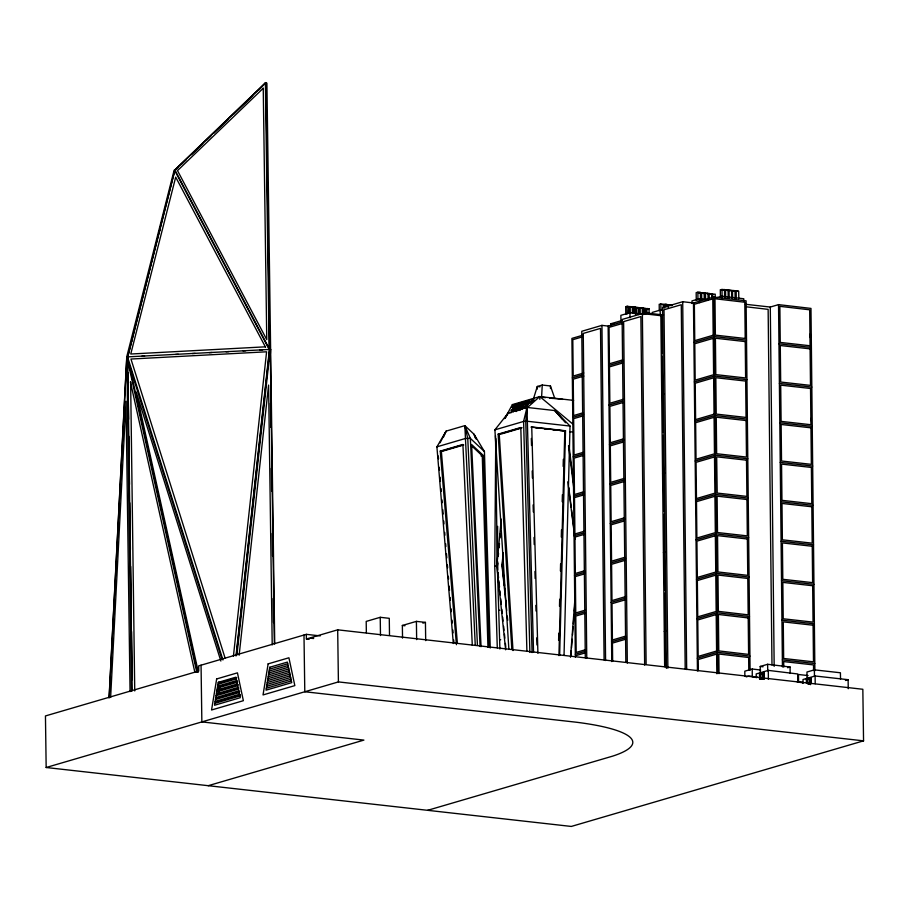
<?xml version="1.0" encoding="UTF-8"?>
<svg xmlns="http://www.w3.org/2000/svg" width="909" height="909" viewBox="0 0 909 909"><rect width="100%" height="100%" fill="white"/><g stroke="black" fill="none" stroke-linecap="round" stroke-linejoin="round"><path stroke-width="1.36" d="M497.291 647.878L494.746 566.193L495.757 438.502M497.632 526.345L497.325 566.068L499.905 649.049M558.603 640.22L558.785 633.153M559.49 606.303L559.671 599.236M560.41 570.966L560.592 563.898M561.296 537.049L561.478 529.981M562.216 501.723L562.398 494.655M563.148 466.385L563.33 459.318M558.921 655.605L564.796 430.911L531.015 427.116L531.742 426.969L565.523 430.752L559.649 655.457M564.034 655.378L570.023 426.06L554.899 410.573L526.993 407.437L508.279 412.913L494.894 429.843L508.87 649.333M109.069 697.794L126.749 356.998L127.715 357.01L174.903 169.994L128.067 355.646M109.16 697.703L126.84 356.919L269.678 349.431L236.385 654.866M110.625 697.453L125.999 401.221L130.055 691.601M269.95 355.192L270.246 349.522L269.121 349.272L174.573 170.222L265.405 82.98L266.905 83.208L274.734 643.89M270.393 353.681L270.621 349.442L269.109 348.84M554.865 398.699L550.445 385.961L542.253 385.041L541.594 397.199L545.57 397.653M570.511 657.252L574.886 599.554M570.909 656.116L571.329 650.48M571.545 647.674L572.181 639.232M572.511 635.005L573.147 626.562M573.363 623.744L573.999 615.302M574.318 611.087L574.965 602.633M529.89 652.446L523.595 421.446L526.993 407.437L525.766 421.56L532.072 652.56M505.62 649.799L496.814 565.591L501.257 519.084M497.723 561.842L497.734 570M498.268 556.206L498.53 553.388M499.075 547.741L499.473 543.514M500.018 537.878L500.416 533.651M500.961 528.015L501.359 523.789M506.699 610.416L501.984 565.387L503.188 552.786M502.938 558.649L502.268 565.648L504.336 585.351M502.893 561.66L502.495 565.852L501.984 565.387M269.234 359.385L270.246 349.522M233.431 656.128L266.598 351.794L130.964 359.044L225.159 658.298M236.01 655.98L269.462 349.136L174.903 169.994M236.965 654.696L270.257 349.261L268.621 354.987M239.135 655.23L268.587 385.086L272.211 644.913M497.734 563.273L497.325 566.068L494.746 566.193M218.296 682.341L214.535 705.248L240.271 697.703L235.908 677.182L218.296 682.341L220.478 682.591L236.738 677.83M238.09 687.443L216.422 693.794L218.603 694.033L219.853 686.409L217.99 684.25L236.272 678.898M131.135 342.92L132.18 338.818M159.325 231.954L160.359 227.852M533.617 398.347L537.276 386.495L542.253 385.041M443.422 437.206L446.137 431.116L464.851 425.639L474.043 434.252L484.44 451.568L490.246 648.003M440.047 442.831L446.137 431.116L436.899 446.842L453.318 643.504M504.949 418.299L512.369 404.607L539.787 396.574L573.613 400.38M505.427 417.572L508.279 412.913L511.097 412.777M504.54 418.606L508.279 412.913M512.244 407.346L514.608 404.63L518.391 403.528L519.039 404.3L516.676 407.027L512.892 408.13L512.244 407.346L516.028 406.243L518.391 403.528M511.244 410.527L513.608 407.811L517.403 406.698L518.039 407.482L515.676 410.198L511.892 411.311L511.244 410.527L515.028 409.414L517.403 406.698M517.221 405.891L519.584 403.176L523.368 402.062L524.004 402.846L521.641 405.562L521.005 404.789L517.221 405.891L517.857 406.675L520.38 405.937M516.426 409.005L518.789 406.289L522.573 405.187L523.209 405.971L520.846 408.686L517.062 409.789L516.426 409.005L520.209 407.902L522.573 405.187M521.005 404.789L523.368 402.062M516.119 411.561L517.698 409.754L521.482 408.641L522.13 409.425M522.334 404.391L524.698 401.676L528.481 400.574L529.129 401.346L526.765 404.062L522.982 405.175L522.334 404.391L526.118 403.289L528.481 400.574M521.516 407.516L523.879 404.8L527.663 403.698L528.299 404.471L525.936 407.187L522.152 408.3L521.516 407.516L525.3 406.414L527.663 403.698M519.914 410.448L521.482 408.641M527.277 402.948L529.64 400.233L533.424 399.119L534.072 399.903L531.708 402.619L527.913 403.732L527.277 402.948L531.061 401.835L533.424 399.119M178.187 167.438L175.13 170.381L174.13 170.233L126.726 356.873L127.715 357.01L132.157 690.84M181.243 164.495L186.356 159.598M191.458 154.689L202.684 143.906M206.763 139.986L210.843 136.066M213.91 133.134L228.193 119.409M233.295 114.5L252.691 95.877M258.815 90.002L265.803 82.56L174.573 170.222M526.072 408.698L539.787 396.574L573.045 424.242M629.335 312.923L629.267 306.481L625.699 306.651L625.778 314.389M627.267 306.367L626.426 306.617L628.539 306.515M628.835 313.469L628.755 307.026L630.198 306.606L632.334 306.856L632.403 313.298M630.335 306.742L629.494 306.992L630.755 307.14M635.686 307.242L632.119 307.412L635.686 307.242L635.755 313.685M634.959 307.276L632.846 307.378L634.959 307.276L635.027 313.719M639.027 314.071L638.959 307.628L636.823 307.378L635.391 307.799L635.459 314.241M636.118 307.765L638.232 307.662M638.811 314.616L638.732 308.174L642.311 308.003L646.117 664.32M640.311 307.89L639.47 308.14L641.572 308.037M642.311 308.003L638.732 308.174M642.106 308.56L645.674 308.39L645.731 313.548M698.021 292.266L696.18 292.618L696.26 300.356L697.953 299.856L697.873 292.13L700.396 292.425L700.487 300.152M643.686 308.276L642.833 308.526L644.947 308.424L645.004 313.582M641.254 313.991L629.971 312.685L620.881 315.343L620.949 321.786M663.331 307.935L663.286 304.072L659.207 304.265L659.275 310.708M698.566 292.778L699.669 292.459M698.703 292.914L700.396 292.425M645.538 314.105L645.481 308.946L646.913 308.526L649.049 308.776L649.106 313.935M699.941 293.05L704.168 292.857L704.236 299.3M647.06 308.662L646.208 308.912L649.049 308.776M700.669 293.016L701.782 292.698M702.327 293.209L703.441 292.891M708.02 293.3L703.793 293.493L708.02 293.3L708.088 299.743M704.52 293.459L705.634 293.141M667.115 307.094L667.092 304.515L663.013 304.708L666.365 304.549L663.74 304.674M666.774 305.163L670.853 304.969M724.621 297.254L724.53 289.517L720.303 289.721L720.382 296.164M707.463 293.925L711.69 293.721L711.736 298.879M621.608 322.15L608.144 326.092L601.951 325.365L581.771 331.285L585.294 657.911M750.084 670.217L746.096 300.845L713.656 297.061L693.476 302.97L682.704 301.72L662.513 307.628L666.411 668.354M670.626 305.606L672.262 305.117M671.353 305.572L672.399 305.265M728.109 289.926L723.882 290.119L728.109 289.926L728.189 297.652M724.609 290.085L725.723 289.766M710.986 294.334L715.213 294.141L715.247 298.004M610.939 326.308L610.916 323.729L621.688 320.582M644.572 313.878L647.265 313.082L662.547 314.866M726.268 290.278L727.382 289.96M652.173 312.446L660.184 310.105L662.956 310.423M706.179 299.561L699.351 298.754L691.976 300.913L692.01 303.492M727.37 290.516L731.597 290.312L731.677 298.038M728.098 290.482L730.87 290.346M622.211 323.524L609.041 327.376L609.428 363.782L622.597 359.93M582.68 335.251L571.92 338.398L575.352 657.059M735.12 298.425L735.04 290.698L731.54 290.869L734.313 290.732M734.472 291.312L738.699 291.107L738.79 298.845M735.211 291.278L737.972 291.141L736.858 291.471M582.021 336.989L572.806 339.693L573.204 376.076L583.737 372.985M716.883 297.663L721.894 296.198L743.778 298.754L743.801 301.333M625.835 661.718L622.142 319.457L642.333 313.548L660.854 315.707L663.547 314.912M745.448 304.276L770.287 307.049L778.536 304.629L810.976 308.412L814.884 670.603M608.576 365.588L623.381 361.248M713.19 335.251L694.76 340.648L694.362 304.265L712.792 298.868L713.19 335.251L714.497 335.398M622.631 363.021L609.462 366.884L609.859 403.266L623.029 399.415M572.34 377.883L583.112 374.724M693.897 342.454L714.088 336.535L746.516 340.182M583.771 376.087L573.238 379.167L573.624 415.561L582.839 412.856M436.899 446.842L465.59 438.433L470.339 438.354L484.44 451.568M494.894 429.843L523.595 421.446L527.231 421.253L570.023 426.06M456.42 644.697L440.251 451.114L462.908 444.478L472.294 645.22M511.824 649.071L498.143 434.15L520.812 427.514L526.902 651.026M462.67 444.921L441.342 451.171L457.386 643.345M521.902 427.571L499.234 434.207L513.006 650.549M463.76 444.978L442.422 451.228L440.251 451.114M501.654 433.877L521.652 428.025M608.996 405.073L622.46 401.13M572.772 417.356L583.533 414.209M623.063 402.505L609.894 406.357L610.28 442.751L623.449 438.888M694.328 381.928L714.508 376.019L746.948 379.655M582.874 415.947L573.659 418.651L574.056 455.034L583.271 452.341M661.707 394.631L664.399 393.836M609.428 444.546L624.233 440.217M714.042 414.209L695.612 419.606L695.215 383.223L713.645 377.826L714.042 414.209L715.349 414.368M573.193 456.841L582.612 454.08M623.483 441.979L610.314 445.842L610.712 482.372L623.881 478.52M694.749 421.412L714.94 415.504L747.368 419.14M583.305 455.432L574.09 458.125L574.477 494.519L583.692 491.814M609.848 484.179L624.653 479.838M573.624 496.325L584.385 493.167M623.915 481.611L610.746 485.463L611.132 521.709L624.301 517.846M695.18 461.033L715.36 455.125L747.8 458.761M583.726 494.905L574.511 497.609L574.908 533.992L584.123 531.299M662.559 473.737L665.252 472.941M610.28 523.516L625.085 519.175M624.335 520.948L611.166 524.8L611.564 561.183L624.733 557.331M574.045 535.799L583.464 533.038M695.601 500.37L715.792 494.462L748.221 498.098M584.157 534.39L574.942 537.094L575.329 573.477L584.544 570.784M320.218 635.902L306.333 634.346L198.696 665.877L198.764 671.035L45.45 715.94L46.166 767.503L571.307 826.44L863.55 740.846L862.834 689.272L337.682 629.823L310.787 637.698L313.582 638.016M306.333 634.346L306.401 638.993L310.787 637.698M389.507 635.164L389.279 618.325L380.235 617.302L366.202 621.415L366.35 632.664M610.7 562.989L625.506 558.66M402.539 638.129L402.357 625.472L416.402 621.37L425.435 622.381L425.696 640.629M574.477 575.283L585.237 572.125M624.767 560.421L611.598 564.284L611.984 600.599L626.471 596.349M696.033 539.855L716.212 533.935L748.652 537.583M584.578 573.874L575.363 576.567L575.761 612.961L584.976 610.257M663.411 552.547L666.104 551.763M422.89 623.131L425.435 622.381M269.45 669.172L287.744 663.82M236.635 680.602L217.671 686.159L219.853 686.409L237.465 681.25M269.144 671.081L288.108 665.524M236.999 682.318L217.365 688.068L219.228 690.226L238.192 684.67M268.825 672.99L288.471 667.24M237.363 684.023L217.046 689.976L219.228 690.226M268.519 674.898L288.835 668.944M216.728 691.885L237.726 685.738M268.2 676.807L289.198 670.66M267.894 678.716L289.562 672.376M218.603 694.033L238.919 688.09M216.103 695.703L238.453 689.158M267.576 680.625L289.926 674.08M238.817 690.863L215.797 697.612L217.978 697.851L239.646 691.51M267.257 682.534L290.289 675.796M215.478 699.521L239.181 692.578M266.951 684.443L290.653 677.5M239.544 694.283L215.172 701.43L217.342 701.668L240.374 694.931M266.632 686.352L291.016 679.216M214.854 703.339L239.908 695.999M266.326 688.261L291.38 680.921M46.166 767.503L338.409 681.909L863.55 740.846M611.132 602.394L625.937 598.065M625.187 599.838L612.018 603.69L612.416 640.004L625.585 636.152M574.897 614.757L584.317 612.007M696.453 579.26L716.644 573.352L749.073 577.056M585.01 613.348L575.795 616.052L576.181 652.435L585.396 649.742M611.552 641.811L626.358 637.47M625.619 639.243L612.45 643.095L612.643 661.32M575.329 654.241L586.089 651.083M696.873 618.665L717.065 612.757L749.505 616.541M576.215 655.537L585.43 652.832M664.263 631.369L666.956 630.573M208.229 785.694L363.907 740.096L201.855 721.905L201.059 665.183M697.305 658.218L717.496 652.31L749.936 656.093M760.276 672.899L760.219 666.456L767.65 664.286L790.091 667.013L790.137 673.455M760.64 670.035L752.232 669.013L744.812 671.183L744.857 676.341M746.209 676.864L748.902 676.08L757.299 677.091M797.784 681.693L797.727 673.967L768.31 670.388L756.208 673.933L756.243 677.796M759.583 679.012L759.504 673.717L763.594 672.512L764.253 672.58L764.344 679.216M759.504 673.717L764.253 672.58M759.879 679.148L759.799 674.137L763.31 673.114L763.969 673.183L764.037 678.194M759.799 674.137L763.969 673.183M787.614 667.729L790.091 667.013M761.288 679.091L761.412 677.762L761.435 679.046M761.367 677.921L761.867 679.091M762.946 678.489L762.856 677.762L762.685 678.569M840.518 679.216L840.427 672.774L814.384 669.853L806.965 672.024L807.056 678.466M848.245 688.727L848.12 679.693L815.1 675.989L802.999 679.534L803.056 683.409M806.419 683.102L806.363 678.966L810.453 677.773L811.112 677.841L811.18 683.352M806.363 678.966L811.112 677.841M806.715 683.307L806.658 679.398L810.169 678.375L810.828 678.444L810.896 683.659M806.658 679.398L810.828 678.444M808.135 684.113L808.26 682.784L808.283 684.068M808.465 682.977L808.715 684.125M809.34 682.591L810.01 682.432L809.442 683.898L809.43 682.602M809.692 683.466L809.68 682.75L809.51 683.545M845.427 680.489L848.12 679.693M427.65 810.317L612.586 756.152A138.475 25.952 -0.8 0 0 576.408 722.235L304.788 691.749L303.992 635.027M564.069 431.059L565.523 430.752M480.997 455.909L483.565 455.716L489.235 647.265M196.833 672.342L126.851 357.067L127.715 357.01L126.749 356.998M265.314 346.829L130.76 354.021L175.698 177.107L265.542 347.204M141.77 356.26L144.588 356.112M175.505 354.465L178.312 354.305M192.367 353.556L195.185 353.408M209.24 352.658L212.047 352.51M226.102 351.76L228.92 351.601M242.976 350.851L245.782 350.704M259.838 349.954L262.644 349.806M569.886 431.98L572.5 431.843M497.78 580.794L498.871 580.828M498.7 610.234L499.78 610.28M499.62 639.686L500.7 639.72M498.143 434.15L500.325 434.275M270.621 349.499L269.462 349.045M778.956 343.818L811.396 347.465M779.388 383.45L811.828 387.086M540.014 386.802L537.276 386.495L537.31 389.086M779.808 422.776L812.248 426.423M554.695 398.472L562.864 399.392M549.559 398.097L553.547 398.54M512.369 404.607L515.187 404.925M535.912 427.9L538.73 428.219M544.355 428.843L547.173 429.162M552.808 429.798L555.615 430.105M559.842 430.582L562.66 430.9M780.24 462.408L812.68 466.044M780.661 501.745L813.101 505.381M781.092 541.219L813.532 544.866M781.513 580.703L813.953 584.339M781.945 620.177L814.384 623.824M782.365 659.877L814.805 663.525M402.357 625.472L404.948 625.767M808.078 675.58L798.488 674.501L798.591 682.239M808.112 682.829L808.703 682.829M761.265 677.796L761.856 677.807M797.068 681.83L802.567 682.454M799.965 682.398L802.704 682.704M310.798 638.22L313.594 638.527M306.401 638.993L309.174 639.3M735.04 290.698L732.506 290.403L732.597 298.141M730.813 290.903L733.347 291.198M745.675 306.742L768.139 309.367L771.98 665.013M667.092 304.515L664.649 304.231L664.695 308.094M668.547 304.822L670.115 305.004M628.755 307.026L630.891 307.276M645.481 308.946L647.617 309.196M610.916 323.729L613.689 324.058M760.219 666.456L763.026 666.797M753.686 676.921L756.493 677.25M134.737 690.942L130.635 382.121M483.565 455.716L471.601 444.501L481.054 646.651M471.317 445.535L482.281 455.818L487.951 647.356M496.814 565.591L497.325 566.068L495.496 435.729M565.523 422.719L554.899 410.573L562.182 418.992M531.061 401.835L531.708 402.619M526.118 403.289L526.765 404.062M524.698 401.676L525.345 402.46M525.3 406.414L525.936 407.187M519.584 403.176L520.221 403.96M518.789 406.289L519.425 407.073M520.209 407.902L520.846 408.686M516.028 406.243L516.676 407.027M514.608 404.63L515.255 405.414M517.698 409.754L518.346 410.527M516.982 410.925L516.335 410.152L512.551 411.254L513.199 412.038M513.608 407.811L514.255 408.596M515.028 409.414L515.676 410.198M476.282 439.252L474.043 434.252L475.407 438.115M475.259 645.174L464.851 425.639L470.339 438.354L480.077 646.515M222.955 659.979L127.499 356.714L197.469 672.092M126.851 357.067L221.887 658.968M220.876 661.048L136.168 391.949L198.367 672.183M464.851 425.639L467.771 438.547L477.43 645.288M130.419 381.928L194.89 672.444M569.034 446.194L573.602 482.827M568.523 445.717L573.977 489.394M568.795 487.667L571.238 507.256M571.591 510.051L574.034 529.64M574.556 533.844L574.908 536.64M567.818 481.804L574.977 539.173M503.234 572.897L503.677 577.113M504.268 582.749L504.552 585.555M504.995 589.782L505.438 594.009M504.631 588.168L505.211 593.793M505.949 600.826L506.245 603.644M507.29 616.041L507.722 620.268M498.007 572.625L498.552 577.863M498.961 581.794L499.507 587.032M499.927 590.964L500.336 594.895M500.745 598.826L501.291 604.076M501.836 609.314L502.257 613.245M502.666 617.177L503.075 621.108M503.62 626.358L504.029 630.289M504.45 634.221L504.859 638.152M505.404 643.39L505.813 647.322M438.32 456L438.558 458.829M439.263 467.317L439.502 470.146M440.092 477.225L440.445 481.463M441.035 488.542L441.274 491.371M441.979 499.859L442.217 502.688M442.808 509.767L443.172 514.005M443.762 521.084L443.99 523.914M444.706 532.401L444.944 535.231M445.649 543.718L445.887 546.548M446.478 553.626L446.83 557.865M447.421 564.943L447.66 567.773M448.364 576.261L448.603 579.09M449.194 586.169L449.546 590.407M450.137 597.486L450.375 600.315M451.08 608.803L451.318 611.632M452.034 620.12L452.262 622.949M452.852 630.028L453.091 632.857M453.682 639.936L453.921 642.765M531.742 426.969L537.912 653.298M531.322 438.433L531.515 445.501M532.208 470.964L532.401 478.043M533.129 504.915L533.322 511.994M534.015 537.458L534.208 544.525M534.947 571.409L535.14 578.476M535.867 605.36L536.026 611.018M536.753 637.891L536.946 644.97M533.538 652.253L526.993 407.437M815.1 675.989L815.214 683.727M814.384 669.853L814.475 676.296M810.453 677.773L810.555 684.647M810.169 678.375L810.237 683.579M809.067 678.955L809.146 684.17M808.556 682.875L808.567 684.159M807.317 679.477L807.374 683.386M807.01 679.046L807.067 683.17M763.594 672.512L763.696 679.148M763.31 673.114L763.378 678.125M763.208 678.739L763.094 677.444L762.617 678.909M762.208 673.705L762.287 678.705M761.708 677.853L761.719 679.137M760.458 674.217L760.515 677.978M760.163 673.785L760.231 679.091M550.445 385.961L550.479 388.552M539.787 396.574L539.821 399.335M416.402 621.37L416.652 639.618M380.235 617.302L380.485 635.55M337.682 629.823L338.409 681.909M270.257 349.261L274.37 643.64M265.962 83.139L269.837 360.748M270.428 403.21L270.768 427.264M271.337 468.317L271.655 490.962M272.245 533.424L272.564 556.069M273.154 598.52L273.495 622.585M265.405 82.98L269.121 349.272M127.93 372.576L128.589 419.288M128.828 436.275L129.498 484.395M129.748 502.791L130.407 549.502M130.646 566.477L131.316 614.598M131.555 631.585L132.225 679.705M126.84 356.919L131.51 690.931M810.362 333.728L810.408 337.875M811.283 418.163L811.305 420.947M813.112 587.544L813.135 590.339M813.578 670.547L813.521 664.922L783.694 661.57L783.751 667.183M778.536 304.629L782.444 666.945M770.287 307.049L774.173 666.342M748.777 670.115L748.641 657.491L718.814 654.014L719.03 673.637M736.176 290.812L736.256 298.55M729.063 290.016L729.154 297.754M725.575 289.63L725.666 297.357M722.007 289.221L722.087 296.959M721.894 296.198L721.916 298.777M713.656 297.061L717.724 673.501M716.849 673.751L716.633 654.116L698.203 659.514L698.317 670.728M712.679 293.846L712.724 297.709M709.156 293.425L709.213 298.584M705.486 293.005L705.566 299.447M701.634 292.562L701.703 299.004M699.351 298.754L699.385 302.629M693.476 302.97L697.442 670.933M682.704 301.72L686.67 669.535M685.193 668.865L681.273 304.72L664.002 309.776L667.876 668.251M668.41 304.685L668.433 307.253M661.752 316.991L662.15 353.34M662.172 356.442L662.57 392.824M662.604 395.915L663.002 432.309M663.036 435.4L663.422 471.93M663.456 475.021L663.854 511.267M663.888 514.358L664.274 550.752M664.309 553.842L664.706 590.157M664.729 593.247L665.127 629.562M665.161 632.653L665.524 666.331M660.843 303.788L660.923 310.23M660.854 315.707L664.649 666.695M660.184 310.105L660.241 315.264M646.913 308.526L646.969 313.685M643.538 308.14L643.606 314.582M644.651 665.104L640.89 316.548L623.631 321.604L627.312 663.081M640.175 307.753L640.243 314.196M636.823 307.378L636.891 313.821M633.55 306.992L633.618 313.435M630.198 306.606L630.267 313.048M629.971 312.685L630.028 317.832M628.574 310.378L628.608 312.957M627.13 306.231L627.21 313.969M608.144 326.092L611.768 661.582M601.951 325.365L605.576 660.525M604.099 659.934L600.519 328.376L583.26 333.433L586.76 657.9M768.31 670.388L768.378 679.409M767.65 664.286L767.696 670.728M752.232 669.013L752.288 676.75M216.66 678.943L211.558 709.997L243.362 700.691L237.442 672.853L216.66 678.943M268.132 663.865L263.031 694.931L294.834 685.613L288.914 657.775L268.132 663.865M269.768 667.263L266.007 690.17L291.744 682.636L287.38 662.104L269.768 667.263M263.246 88.253L177.494 170.608L266.757 339.636L263.246 88.253M709.304 293.562L708.191 293.891L710.952 293.755L709.304 293.562M713.224 338.341L694.794 343.738L695.18 380.132L713.61 374.735L713.224 338.341M714.076 417.299L695.646 422.696L696.033 459.238L714.474 453.83L714.076 417.299M714.508 456.932L696.067 462.329L696.464 498.575L714.894 493.167L714.508 456.932M714.928 496.269L696.499 501.666L696.885 538.048L715.326 532.651L714.928 496.269M715.349 535.742L696.919 541.139L697.317 577.454L715.747 572.056L715.349 535.742M715.781 575.147L697.351 580.556L697.737 616.87L716.167 611.473L715.781 575.147M716.201 614.564L697.771 619.961L698.169 656.423L716.599 651.026L716.201 614.564M745.198 338.489L715.372 335.137L714.985 298.754L744.801 302.243L745.198 338.489M810.067 345.772L780.252 342.42L779.865 306.333L809.68 309.81L810.067 345.772M745.232 341.579L715.406 338.228L715.803 374.622L745.619 377.962L745.232 341.579M810.101 348.863L780.286 345.511L780.683 382.041L810.498 385.393L810.101 348.863M745.653 381.064L715.837 377.712L716.224 414.095L746.05 417.447L745.653 381.064M810.533 388.484L780.706 385.143L781.104 421.378L810.919 424.73L810.533 388.484M746.084 420.537L716.258 417.197L716.656 453.727L746.482 457.068L746.084 420.537M810.953 427.821L781.138 424.469L781.535 461.011L811.351 464.351L810.953 427.821M746.505 460.17L716.69 456.818L717.201 493.076L746.903 496.405L746.505 460.17M811.385 467.442L781.558 464.101L781.956 500.336L811.771 503.688L811.385 467.442M746.937 499.495L717.11 496.155L717.508 532.538L747.323 535.89L746.937 499.495M811.805 506.779L781.99 503.438L782.376 539.821L812.203 543.173L811.805 506.779M747.357 538.98L717.542 535.628L717.928 571.954L747.755 575.363L747.357 538.98M812.237 546.264L782.41 542.912L782.808 579.306L812.623 582.646L812.237 546.264M812.657 585.737L782.842 582.396L783.228 618.779L813.055 622.131L812.657 585.737M813.089 625.222L783.263 621.87L783.66 658.48L813.487 661.832L813.089 625.222M747.789 578.454L717.962 575.045L718.36 611.359L748.175 614.848L747.789 578.454M748.209 617.938L718.394 614.461L718.78 650.912L748.607 654.4L748.209 617.938"/></g></svg>
